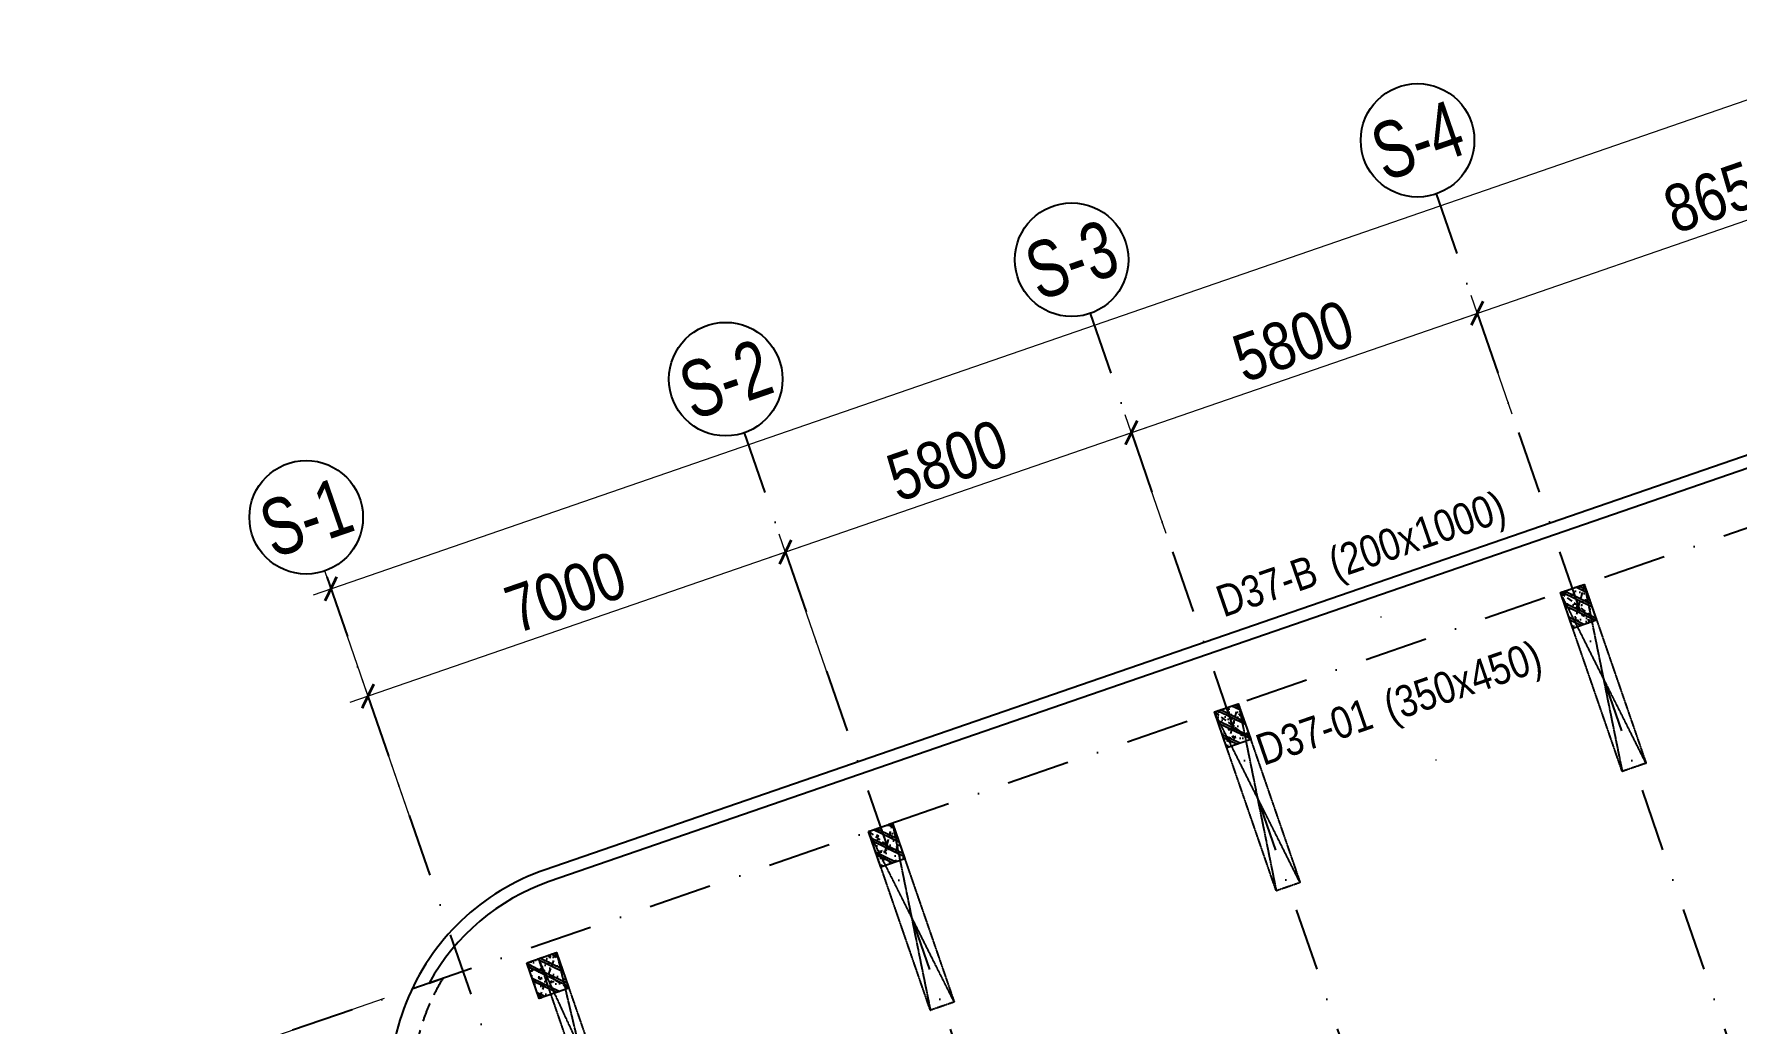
# Model space of a CAD drawing. Header units: millimetres. Extents: x -159515 to 1327256, y -225156 to 138737.
# Drawn here: x 621680 to 648669, y 1680 to 17372 of the extents above; entities that cross this region are included whole.
import ezdxf
from ezdxf.enums import TextEntityAlignment as Align

# ---------------------------------------------------------------- set-up
doc = ezdxf.new("R2010")
doc.units = ezdxf.units.MM
doc.header["$MEASUREMENT"] = 0
for name, pattern in [('DASHDOT', [1, 0.5, -0.25, 0, -0.25]), ('DASHED', [4.5, 3, -1.5]), ('HIDDEN', [0.375, 0.25, -0.125])]:
    doc.linetypes.add(name, pattern=pattern)
for name, color, linetype in [('ccu11-Khuat', 9, 'DASHED'), ('ccu12-Text', 31, 'Continuous'), ('KT-Luoi truc South Tower', 8, 'DASHDOT'), ('ST_MBDV Cot vach 220805$0$AUDIT_I_220805193045-1', 50, 'Continuous'), ('ST_MBDV Cot vach 220805$0$AUDIT_I_220805193045-5', 6, 'Continuous'), ('Xref_ST_MBDV Cot vach 30.7.2022|Xref_ST_MBDV Cot vach 30.7.2022|Xref_ST_MBDV Cot vach 30.7.2022|Xref_ST_MBDV Cot vach 30.7.2022|KC-Betong', 6, 'Continuous')]:
    doc.layers.add(name, color=color, linetype=linetype)
doc.layers.add('ccu12-Tencaukien', color=9, linetype='Continuous', lineweight=15)
doc.layers.add('KT-Kich thuoc', color=159, linetype='Continuous', lineweight=18)
doc.styles.add('Arial Narrow', font='ARIALN.TTF')
doc.styles.add('ST_MBDV Cot vach 220805$0$HBA-Text', font='GOTHIC.TTF')
doc.dimstyles.new('CCU_1-300', dxfattribs={"dimscale": 300, "dimtxt": 2.5, "dimasz": 1, "dimexe": 1, "dimexo": 2, "dimgap": 0.5, "dimtad": 1, "dimdec": 0, "dimdsep": 46, "dimtxsty": 'Arial Narrow', "dimblk": 'ARCHTICK', "dimcen": -1, "dimdle": 1, "dimclrd": 256, "dimclre": 256, "dimclrt": 3, "dimadec": 0, "dimazin": 2, "dimtfac": 0.1, "dimtdec": 0, "dimtix": 1, "dimtmove": 2, "dimatfit": 1, "dimfxl": 1, "dimtvp": 0.833333, "dimtolj": 1, "dimtzin": 12, "dimarcsym": 0})

# ---------------------------------------------------------------- blocks, each defined once
blk = doc.blocks.new('_ArchTick')
at = {"color": 0, "const_width": 0.15}
blk.add_lwpolyline([(-0.5, -0.5), (0.5, 0.5)], dxfattribs=at)
blk = doc.blocks.new('*D422')
at = {"layer": 'Defpoints', "color": 0, "transparency": 16777216}
for p in [(-107244, 41911, 0), (-103322, 33214, 0), (-108556, 31407)]:
    blk.add_point(p, dxfattribs=at)
at = {"layer": 'KT-Kich thuoc', "lineweight": -2, "transparency": 16777216}
for p, q in [((-107811, 41715), (-111940, 40289)), ((-111755, 40671), (-108459, 31124)), ((-103889, 33019), (-108840, 31309))]:
    blk.add_line(p, q, dxfattribs=at)
at = {"layer": 'KT-Kich thuoc', "lineweight": -2, "transparency": 16777216, "xscale": 300, "yscale": 300, "zscale": 300}
for p, rotation in [((-111657, 40387), 109.0471379637702), ((-108556, 31407), 289.0471379637702)]:
    blk.add_blockref('_ArchTick', p, dxfattribs=dict(at, rotation=rotation))
at = {"layer": 'KT-Kich thuoc', "color": 3, "transparency": 16777216, "insert": (-109603, 36071), "char_height": 750, "attachment_point": 5, "rotation": 289.0471, "style": 'Arial Narrow'}
blk.add_mtext('\\A1;9500', dxfattribs=at)
blk = doc.blocks.new('ST_MBDV Cot vach 220805$0$GRID-SYM-flat-103')
at = {"layer": 'ST_MBDV Cot vach 220805$0$AUDIT_I_220805193045-1'}
blk.add_circle((0, 0, 0), 900, dxfattribs=at)
at = {"layer": 'ST_MBDV Cot vach 220805$0$AUDIT_I_220805193045-1', "style": 'ST_MBDV Cot vach 220805$0$HBA-Text'}
blk.add_attdef('GRID', text='', height=900, rotation=19.0471, dxfattribs=at).set_placement((0, 0, 0), align=Align.MIDDLE_CENTER)
blk = doc.blocks.new('*D436')
at = {"layer": 'Defpoints', "color": 0, "transparency": 16777216}
for p in [(-52359, 62652), (-108654, 48212), (-107112, 43748, 0)]:
    blk.add_point(p, dxfattribs=at)
at = {"layer": 'KT-Kich thuoc', "lineweight": -2, "transparency": 16777216}
for p, q in [((-53617, 67214), (-108937, 48114)), ((-52555, 63219), (-53998, 67400)), ((-107308, 44315), (-108751, 48496))]:
    blk.add_line(p, q, dxfattribs=at)
at = {"layer": 'KT-Kich thuoc', "lineweight": -2, "transparency": 16777216, "xscale": 300, "yscale": 300, "zscale": 300}
for p, rotation in [((-53900, 67116), 19.04771637789532), ((-108654, 48212), 199.0477163778953)]:
    blk.add_blockref('_ArchTick', p, dxfattribs=dict(at, rotation=rotation))
at = {"layer": 'KT-Kich thuoc', "color": 3, "transparency": 16777216, "insert": (-78140, 59662), "char_height": 750, "attachment_point": 5, "rotation": 19.0477, "style": 'Arial Narrow'}
blk.add_mtext('\\A1;57925', dxfattribs=at)
blk = doc.blocks.new('*D437')
at = {"layer": 'Defpoints', "color": 0, "transparency": 16777216}
for p in [(-101450, 48795), (-100280, 45407), (-106897, 43123)]:
    blk.add_point(p, dxfattribs=at)
at = {"layer": 'KT-Kich thuoc', "lineweight": -2, "transparency": 16777216}
for p, q in [((-108350, 46413), (-101166, 48893)), ((-100476, 45974), (-101548, 49079)), ((-107092, 43690), (-108164, 46794))]:
    blk.add_line(p, q, dxfattribs=at)
for p, xscale, yscale, zscale, rotation in [((-101450, 48795), 300, 300, 300, 19.04713796427213), ((-108066, 46511), 300.0000000000001, 300.0000000000001, 300.0000000000001, 199.0471379642721)]:
    blk.add_blockref('_ArchTick', p, dxfattribs=dict(at, xscale=xscale, yscale=yscale, zscale=zscale, rotation=rotation))
at = {"layer": 'KT-Kich thuoc', "color": 3, "transparency": 16777216, "insert": (-104932, 48157), "char_height": 750, "attachment_point": 5, "rotation": 19.0471, "style": 'Arial Narrow'}
blk.add_mtext('\\A1;7000', dxfattribs=at)
blk = doc.blocks.new('*D438')
at = {"layer": 'Defpoints', "color": 0, "transparency": 16777216}
for p in [(-95967, 50688), (-95220, 48523), (-100280, 45407)]:
    blk.add_point(p, dxfattribs=at)
at = {"layer": 'KT-Kich thuoc', "lineweight": -2, "transparency": 16777216}
for p, q in [((-101733, 48697), (-95684, 50786)), ((-95415, 49090), (-96065, 50972)), ((-100476, 45974), (-101548, 49079))]:
    blk.add_line(p, q, dxfattribs=at)
for p, xscale, yscale, zscale, rotation in [((-95967, 50688), 300, 300, 300, 19.04713796427213), ((-101450, 48795), 300.0000000000001, 300.0000000000001, 300.0000000000001, 199.0471379642721)]:
    blk.add_blockref('_ArchTick', p, dxfattribs=dict(at, xscale=xscale, yscale=yscale, zscale=zscale, rotation=rotation))
at = {"layer": 'KT-Kich thuoc', "color": 3, "transparency": 16777216, "insert": (-98882, 50245), "char_height": 750, "attachment_point": 5, "rotation": 19.0471, "style": 'Arial Narrow'}
blk.add_mtext('\\A1;5800', dxfattribs=at)
blk = doc.blocks.new('*D439')
at = {"layer": 'Defpoints', "color": 0, "transparency": 16777216}
for p in [(-90485, 52581), (-89737, 50415), (-95220, 48523)]:
    blk.add_point(p, dxfattribs=at)
at = {"layer": 'KT-Kich thuoc', "lineweight": -2, "transparency": 16777216}
for p, q in [((-96251, 50590), (-90201, 52679)), ((-89933, 50983), (-90583, 52864)), ((-95415, 49090), (-96065, 50972))]:
    blk.add_line(p, q, dxfattribs=at)
for p, xscale, yscale, zscale, rotation in [((-90485, 52581), 300, 300, 300, 19.04713796427213), ((-95967, 50688), 300.0000000000001, 300.0000000000001, 300.0000000000001, 199.0471379642721)]:
    blk.add_blockref('_ArchTick', p, dxfattribs=dict(at, xscale=xscale, yscale=yscale, zscale=zscale, rotation=rotation))
at = {"layer": 'KT-Kich thuoc', "color": 3, "transparency": 16777216, "insert": (-93400, 52138), "char_height": 750, "attachment_point": 5, "rotation": 19.0471, "style": 'Arial Narrow'}
blk.add_mtext('\\A1;5800', dxfattribs=at)
blk = doc.blocks.new('*D440')
at = {"layer": 'Defpoints', "color": 0, "transparency": 16777216}
for p in [(-82308, 55404), (-81561, 53238), (-89737, 50415)]:
    blk.add_point(p, dxfattribs=at)
at = {"layer": 'KT-Kich thuoc', "lineweight": -2, "transparency": 16777216}
for p, q in [((-81757, 53805), (-82406, 55687)), ((-90768, 52483), (-82025, 55502)), ((-89933, 50983), (-90583, 52864))]:
    blk.add_line(p, q, dxfattribs=at)
for p, xscale, yscale, zscale, rotation in [((-82308, 55404), 300, 300, 300, 19.04713796427213), ((-90485, 52581), 300.0000000000001, 300.0000000000001, 300.0000000000001, 199.0471379642721)]:
    blk.add_blockref('_ArchTick', p, dxfattribs=dict(at, xscale=xscale, yscale=yscale, zscale=zscale, rotation=rotation))
at = {"layer": 'KT-Kich thuoc', "color": 3, "transparency": 16777216, "insert": (-86570, 54496), "char_height": 750, "attachment_point": 5, "rotation": 19.0471, "style": 'Arial Narrow'}
blk.add_mtext('\\A1;8650', dxfattribs=at)
blk = doc.blocks.new('*U192')
at = {"layer": 'ccu12-Tencaukien', "color": 8, "ltscale": 10000}
blk.add_line((361, -155), (354, -155), dxfattribs=at)
at = {"layer": 'ccu12-Text', "color": 2, "style": 'Arial Narrow', "width": 0.8}
blk.add_attdef('SH', text='', height=300, dxfattribs=at).set_placement((276, 6), align=Align.BOTTOM_RIGHT)
at = {"layer": 'ccu12-Text', "color": 31, "style": 'Arial Narrow', "width": 0.8}
for tag, p in [('(', (508, -75)), ('KT', (633, -75)), (')', (963, -75))]:
    blk.add_attdef(tag, text='', height=250, dxfattribs=at).set_placement(p, align=Align.BOTTOM_LEFT)
blk = doc.blocks.new('*U195')
h = blk.add_hatch()
h.set_pattern_fill('VATLIEU04', color=250, scale=40, style=0, pattern_type=2)
h.set_pattern_definition([(50, (-550, 650), (286.904, -25.1), [30, -330]), (355, (-550, 650), (-55.5, 300.88), [24, -264]), (100.451, (-526.1, 647.9), (231.404, 275.776), [25.496, -280.457]), (46.184, (-550, 730), (426.9, -66.21), [45, -495]), (96.636, (-514.43, 724.5), (373.87, 389.65), [38.24, -420.69]), (351.184, (-550, 730), (373.86, 389.65), [36, -396]), (21, (-510, 710), (238.763, -161.048), [30, -330]), (326, (-510, 710), (97.326, 290.06), [24, -264]), (71.451, (-490.1, 696.58), (336.09, 129.01), [25.496, -280.457]), (37.5, (-550, 650), (4.864, 133.1575), [0, -260.8, 0, -268, 0, -265]), (7.5, (-550, 650), (105.228, 157.765), [0, -152.8, 0, -254.8, 0, -101]), (327.5, (-639.2, 650), (213.529, -9.022), [0, -100, 0, -312, 0, -414]), (317.5, (-679.2, 650), (233.274, 40.042), [0, -130, 0, -207.2, 0, -294]), (45, (-550, 650), (-120.208, 120.208), []), (45, (-550, 699), (-120.208, 120.208), [])])
h.paths.add_polyline_path([(-475, -475), (-75, -475), (-75, 125), (-475, 125)])
at = {"color": 6, "ltscale": 0.25}
blk.add_lwpolyline([(-475, -475), (-75, -475), (-75, 125), (-475, 125)], close=True, dxfattribs=at)
at = {"layer": 'Defpoints', "linetype": 'ByBlock', "ltscale": 30}
for p, q in [((-75, -475), (-475, 125)), ((-475, -475), (-75, 125))]:
    blk.add_line(p, q, dxfattribs=at)
blk = doc.blocks.new('*U202')
h = blk.add_hatch()
h.set_pattern_fill('VATLIEU04', color=250, scale=40, style=0, pattern_type=2)
h.set_pattern_definition([(50, (-550, 650), (286.904, -25.1), [30, -330]), (355, (-550, 650), (-55.5, 300.88), [24, -264]), (100.451, (-526.1, 647.9), (231.404, 275.776), [25.496, -280.457]), (46.184, (-550, 730), (426.9, -66.21), [45, -495]), (96.636, (-514.43, 724.5), (373.87, 389.65), [38.24, -420.69]), (351.184, (-550, 730), (373.86, 389.65), [36, -396]), (21, (-510, 710), (238.763, -161.048), [30, -330]), (326, (-510, 710), (97.326, 290.06), [24, -264]), (71.451, (-490.1, 696.58), (336.09, 129.01), [25.496, -280.457]), (37.5, (-550, 650), (4.864, 133.1575), [0, -260.8, 0, -268, 0, -265]), (7.5, (-550, 650), (105.228, 157.765), [0, -152.8, 0, -254.8, 0, -101]), (327.5, (-639.2, 650), (213.529, -9.022), [0, -100, 0, -312, 0, -414]), (317.5, (-679.2, 650), (233.274, 40.042), [0, -130, 0, -207.2, 0, -294]), (45, (-550, 650), (-120.208, 120.208), []), (45, (-550, 699), (-120.208, 120.208), [])])
h.paths.add_polyline_path([(-475, -475), (-75, -475), (-75, 125), (-475, 125)])
at = {"color": 6, "ltscale": 0.25}
blk.add_lwpolyline([(-475, -475), (-75, -475), (-75, 125), (-475, 125)], close=True, dxfattribs=at)
at = {"layer": 'Defpoints', "linetype": 'ByBlock', "ltscale": 30}
for p, q in [((-75, -475), (-475, 125)), ((-475, -475), (-75, 125))]:
    blk.add_line(p, q, dxfattribs=at)
blk = doc.blocks.new('*U204')
h = blk.add_hatch()
h.set_pattern_fill('VATLIEU04', color=250, scale=40, style=0, pattern_type=2)
h.set_pattern_definition([(50, (-550, 650), (286.904, -25.1), [30, -330]), (355, (-550, 650), (-55.5, 300.88), [24, -264]), (100.451, (-526.1, 647.9), (231.404, 275.776), [25.496, -280.457]), (46.184, (-550, 730), (426.9, -66.21), [45, -495]), (96.636, (-514.43, 724.5), (373.87, 389.65), [38.24, -420.69]), (351.184, (-550, 730), (373.86, 389.65), [36, -396]), (21, (-510, 710), (238.763, -161.048), [30, -330]), (326, (-510, 710), (97.326, 290.06), [24, -264]), (71.451, (-490.1, 696.58), (336.09, 129.01), [25.496, -280.457]), (37.5, (-550, 650), (4.864, 133.1575), [0, -260.8, 0, -268, 0, -265]), (7.5, (-550, 650), (105.228, 157.765), [0, -152.8, 0, -254.8, 0, -101]), (327.5, (-639.2, 650), (213.529, -9.022), [0, -100, 0, -312, 0, -414]), (317.5, (-679.2, 650), (233.274, 40.042), [0, -130, 0, -207.2, 0, -294]), (45, (-550, 650), (-120.208, 120.208), []), (45, (-550, 699), (-120.208, 120.208), [])])
h.paths.add_polyline_path([(-475, -475), (-75, -475), (-75, 125), (-475, 125)])
at = {"color": 6, "ltscale": 0.25}
blk.add_lwpolyline([(-475, -475), (-75, -475), (-75, 125), (-475, 125)], close=True, dxfattribs=at)
at = {"layer": 'Defpoints', "linetype": 'ByBlock', "ltscale": 30}
for p, q in [((-75, -475), (-475, 125)), ((-475, -475), (-75, 125))]:
    blk.add_line(p, q, dxfattribs=at)
blk = doc.blocks.new('*U206')
h = blk.add_hatch()
h.set_pattern_fill('VATLIEU04', color=250, scale=40, style=0, pattern_type=2)
h.set_pattern_definition([(50, (-450, 650), (286.904, -25.1), [30, -330]), (355, (-450, 650), (-55.5, 300.88), [24, -264]), (100.451, (-426.1, 647.9), (231.404, 275.776), [25.496, -280.457]), (46.184, (-450, 730), (426.9, -66.21), [45, -495]), (96.636, (-414.43, 724.5), (373.87, 389.65), [38.24, -420.69]), (351.184, (-450, 730), (373.86, 389.65), [36, -396]), (21, (-410, 710), (238.763, -161.048), [30, -330]), (326, (-410, 710), (97.326, 290.06), [24, -264]), (71.451, (-390.1, 696.58), (336.09, 129.01), [25.496, -280.457]), (37.5, (-450, 650), (4.864, 133.1575), [0, -260.8, 0, -268, 0, -265]), (7.5, (-450, 650), (105.228, 157.765), [0, -152.8, 0, -254.8, 0, -101]), (327.5, (-539.2, 650), (213.529, -9.022), [0, -100, 0, -312, 0, -414]), (317.5, (-579.2, 650), (233.274, 40.042), [0, -130, 0, -207.2, 0, -294]), (45, (-450, 650), (-120.208, 120.208), []), (45, (-450, 699), (-120.208, 120.208), [])])
h.paths.add_polyline_path([(-475, -475), (25, -475), (25, 125), (-475, 125)])
at = {"color": 6, "ltscale": 0.25}
blk.add_lwpolyline([(-475, -475), (25, -475), (25, 125), (-475, 125)], close=True, dxfattribs=at)
at = {"layer": 'Defpoints', "linetype": 'ByBlock', "ltscale": 30}
for p, q in [((25, -475), (-475, 125)), ((-475, -475), (25, 125))]:
    blk.add_line(p, q, dxfattribs=at)
blk = doc.blocks.new('*U377')
at = {"color": 6, "linetype": 'HIDDEN', "ltscale": 10}
for p, q in [((-175, 2525), (-475, -475)), ((-175, -475), (-475, 2525))]:
    blk.add_line(p, q, dxfattribs=at)
blk.add_lwpolyline([(-475, -475), (-175, -475), (-175, 2525), (-475, 2525)], close=True, dxfattribs=at)
blk = doc.blocks.new('*U373')
at = {"color": 6, "linetype": 'HIDDEN', "ltscale": 10}
for p, q in [((-75, 2525), (-475, -475)), ((-75, -475), (-475, 2525))]:
    blk.add_line(p, q, dxfattribs=at)
blk.add_lwpolyline([(-475, -475), (-75, -475), (-75, 2525), (-475, 2525)], close=True, dxfattribs=at)
blk = doc.blocks.new('*U366')
at = {"color": 6, "linetype": 'HIDDEN', "ltscale": 10}
for p, q in [((-75, 2525), (-475, -475)), ((-75, -475), (-475, 2525))]:
    blk.add_line(p, q, dxfattribs=at)
blk.add_lwpolyline([(-475, -475), (-75, -475), (-75, 2525), (-475, 2525)], close=True, dxfattribs=at)
blk = doc.blocks.new('*U368')
at = {"color": 6, "linetype": 'HIDDEN', "ltscale": 10}
for p, q in [((-75, 2525), (-475, -475)), ((-75, -475), (-475, 2525))]:
    blk.add_line(p, q, dxfattribs=at)
blk.add_lwpolyline([(-475, -475), (-75, -475), (-75, 2525), (-475, 2525)], close=True, dxfattribs=at)
blk = doc.blocks.new('MBCV-T37')
at = {"layer": 'ST_MBDV Cot vach 220805$0$AUDIT_I_220805193045-5', "linetype": 'ByBlock', "xscale": -1.000000000000001, "rotation": 199.0471379540016}
for name, p in [('*U204', (-54790, 30388, 0)), ('*U202', (-60273, 28495, 0)), ('*U195', (-65755, 26602, 0)), ('*U206', (-71172, 24520, 0))]:
    blk.add_blockref(name, p, dxfattribs=at)
at = {"layer": 'Xref_ST_MBDV Cot vach 30.7.2022|Xref_ST_MBDV Cot vach 30.7.2022|Xref_ST_MBDV Cot vach 30.7.2022|Xref_ST_MBDV Cot vach 30.7.2022|KC-Betong', "linetype": 'ByBlock', "xscale": -1.000000000000001, "rotation": 199.0471379540016}
for name, p in [('*U368', (-54790, 30388, 0)), ('*U366', (-60273, 28495, 0)), ('*U373', (-65755, 26602, 0)), ('*U377', (-70984, 24585, 0))]:
    blk.add_blockref(name, p, dxfattribs=at)
blk = doc.blocks.new('mbkc-t37')
at = {"elevation": 0}
for points in [[(-26286, 27544), (-26287, 27544), (-28875, 34908, 0.338337), (-32749, 36444), (-62185, 26289, 0.459457), (-64225, 21139), (-55456, 6813, 0.279689), (-50490, 5781), (-27772, 13619, 0.204279), (-27706, 13740), (-27482, 14770, -0.275412), (-26755, 15571), (-22342, 17089, -0.414195), (-21181, 16524), (-12852, -7567, 0.319754), (-8032, -11000), (37106, -11000, 0.36531), (42072, -6689, 0.102434), (42063, -5068), (39621, 6403, 0.132611), (38155, 9202, 0.066499), (37024, 10116, 0.137615), (34943, 10700), (9300, 10700)], [(-30467, 36077, 0.177931), (-32689, 36253), (-62119, 26100, 0.186797), (-64022, 24492)], [(-26221, 27355), (-26409, 27290), (-29057, 34822, 0.336124), (-32689, 36253), (-62119, 26100, 0.186797), (-64022, 24492, 0.186797)]]:
    blk.add_lwpolyline(points, format="xyb", dxfattribs=at)
at = {"layer": 'ccu11-Khuat', "ltscale": 100, "elevation": 0}
blk.add_lwpolyline([(-64022, 24492), (-63805, 24567, 0.263916), (-63920, 21312), (-55183, 7037, 0.122661), (-53253, 5994), (-53502, 5908)], format="xyb", dxfattribs=at)
at = {"layer": 'ccu11-Khuat'}
blk.add_blockref('MBCV-T37', (9300, 0, 0), dxfattribs=at)
blk = doc.blocks.new('Asix South Tower')
at = {"layer": 'KT-Luoi truc South Tower', "ltscale": 2000}
for p, q in [((-45928.1, 63080), (-113358.3, 39799.9)), ((-91137.3, 54471), (-72972, 1855.8)), ((-96619.8, 52578.2), (-78454.5, -37)), ((-102102.2, 50685.3), (-83937, -1929.8)), ((-108719, 48400.9), (-90553.7, -4214.3))]:
    blk.add_line(p, q, dxfattribs=at)
at = {"layer": 'KT-Kich thuoc'}
ref = blk.add_blockref('ST_MBDV Cot vach 220805$0$GRID-SYM-flat-103', (-91431.1, 55321.7), dxfattribs=at)
ref.add_attrib('GRID', 'S-4', dxfattribs={"layer": 'ST_MBDV Cot vach 220805$0$AUDIT_I_220805193045-1', "height": 900, "rotation": 19, "style": 'ST_MBDV Cot vach 220805$0$HBA-Text', "width": 0.75}).set_placement((-91431.1, 55321.7, 0), align=Align.MIDDLE_CENTER)
ref = blk.add_blockref('ST_MBDV Cot vach 220805$0$GRID-SYM-flat-103', (-96913.5, 53428.9), dxfattribs=at)
ref.add_attrib('GRID', 'S-3', dxfattribs={"layer": 'ST_MBDV Cot vach 220805$0$AUDIT_I_220805193045-1', "height": 900, "rotation": 19, "style": 'ST_MBDV Cot vach 220805$0$HBA-Text', "width": 0.75}).set_placement((-96913.5, 53428.9, 0), align=Align.MIDDLE_CENTER)
ref = blk.add_blockref('ST_MBDV Cot vach 220805$0$GRID-SYM-flat-103', (-102396, 51536.1), dxfattribs=at)
ref.add_attrib('GRID', 'S-2', dxfattribs={"layer": 'ST_MBDV Cot vach 220805$0$AUDIT_I_220805193045-1', "height": 900, "rotation": 19.04714, "style": 'ST_MBDV Cot vach 220805$0$HBA-Text', "width": 0.75}).set_placement((-102396, 51536.1, 0), align=Align.MIDDLE_CENTER)
ref = blk.add_blockref('ST_MBDV Cot vach 220805$0$GRID-SYM-flat-103', (-109045.2, 49346.2), dxfattribs=at)
ref.add_attrib('GRID', 'S-1', dxfattribs={"layer": 'ST_MBDV Cot vach 220805$0$AUDIT_I_220805193045-1', "height": 900, "rotation": 19, "style": 'ST_MBDV Cot vach 220805$0$HBA-Text', "width": 0.75}).set_placement((-109045.2, 49346.2, 0), align=Align.MIDDLE_CENTER)
dim = blk.add_linear_dim(base=(-108653.6, 48211.9), p1=(-52359, 62651.6), p2=(-107112.2, 43747.5, 0), angle=199.04772, dimstyle='CCU_1-300', dxfattribs=at)
dim.commit()
dim.dimension.update_dxf_attribs({"geometry": '*D436', "text_midpoint": (-78139.5, 59662.1), "dimtype": 129})
for base, p1, p2, angle, picture, middle in [((-82308.4, 55403.7), (-89737.2, 50415.4), (-81560.8, 53238.3), 19.04714, '*D440', (-86570.5, 54496)), ((-90484.8, 52580.8), (-95219.6, 48522.6), (-89737.2, 50415.4), 19.04714, '*D439', (-93399.9, 52138.2)), ((-95967.2, 50688), (-100279.9, 45407), (-95219.6, 48522.6), 19.04714, '*D438', (-98882.4, 50245.4)), ((-101449.7, 48795.2), (-106896.7, 43122.6), (-100279.9, 45407), 19.04714, '*D437', (-104932, 48156.8)), ((-108556.5, 31407.3), (-107243.8, 41910.9, 0), (-103322.2, 33214.4, 0), 109.04714, '*D422', (-109602.9, 36071.2))]:
    dim = blk.add_linear_dim(base=base, p1=p1, p2=p2, angle=angle, dimstyle='CCU_1-300', dxfattribs=at)
    dim.commit()
    dim.dimension.update_dxf_attribs({"geometry": picture, "text_midpoint": middle})

msp = doc.modelspace()

# ---------------------------------------------------------------- block references
msp.add_blockref('mbkc-t37', (691965.6, -22163.9, 0))
at = {"layer": 'ccu12-Tencaukien', "extrusion": (7.34404e-07, -7.83237e-07, 1)}
ref = msp.add_blockref('*U192', (642385.2, 8427.6, 0.5), dxfattribs=dict(at, xscale=1.815893337873055, yscale=1.815893337873055, zscale=1.815893337873055, rotation=358.5709629189016))
ref.add_attrib('KT', '(200x1000)', dxfattribs={"color": 31, "extrusion": (7.34404e-07, -7.83237e-07, 1), "height": 500, "rotation": 19.03403, "style": 'Arial Narrow'}).set_placement((642358.6, 8583.9, 0.5), align=Align.BOTTOM_LEFT)
ref.add_attrib('SH', 'D37-B', dxfattribs={"color": 2, "extrusion": (7.34404e-07, -7.83237e-07, 1), "height": 500, "rotation": 19.03403, "style": 'Arial Narrow'}).set_placement((642114.7, 8509.2, 0.5), align=Align.BOTTOM_RIGHT)
ref = msp.add_blockref('*U192', (643257.5, 6158.4, 0.5), dxfattribs=dict(at, xscale=1.815893337873055, yscale=1.815893337873055, zscale=1.815893337873055, rotation=358.5709629189016))
ref.add_attrib('KT', '(350x450)', dxfattribs={"color": 31, "extrusion": (7.34404e-07, -7.83237e-07, 1), "height": 500, "rotation": 19.03403, "style": 'Arial Narrow'}).set_placement((643231, 6314.7, 0.5), align=Align.BOTTOM_LEFT)
ref.add_attrib('SH', 'D37-01', dxfattribs={"color": 2, "extrusion": (7.34404e-07, -7.83237e-07, 1), "height": 500, "rotation": 19.03403, "style": 'Arial Narrow'}).set_placement((642987.1, 6240, 0.5), align=Align.BOTTOM_RIGHT)
at = {"layer": 'KT-Kich thuoc'}
msp.add_blockref('Asix South Tower', (735038.2, -39634.4), dxfattribs=at)

doc.saveas('drawing.dxf')
